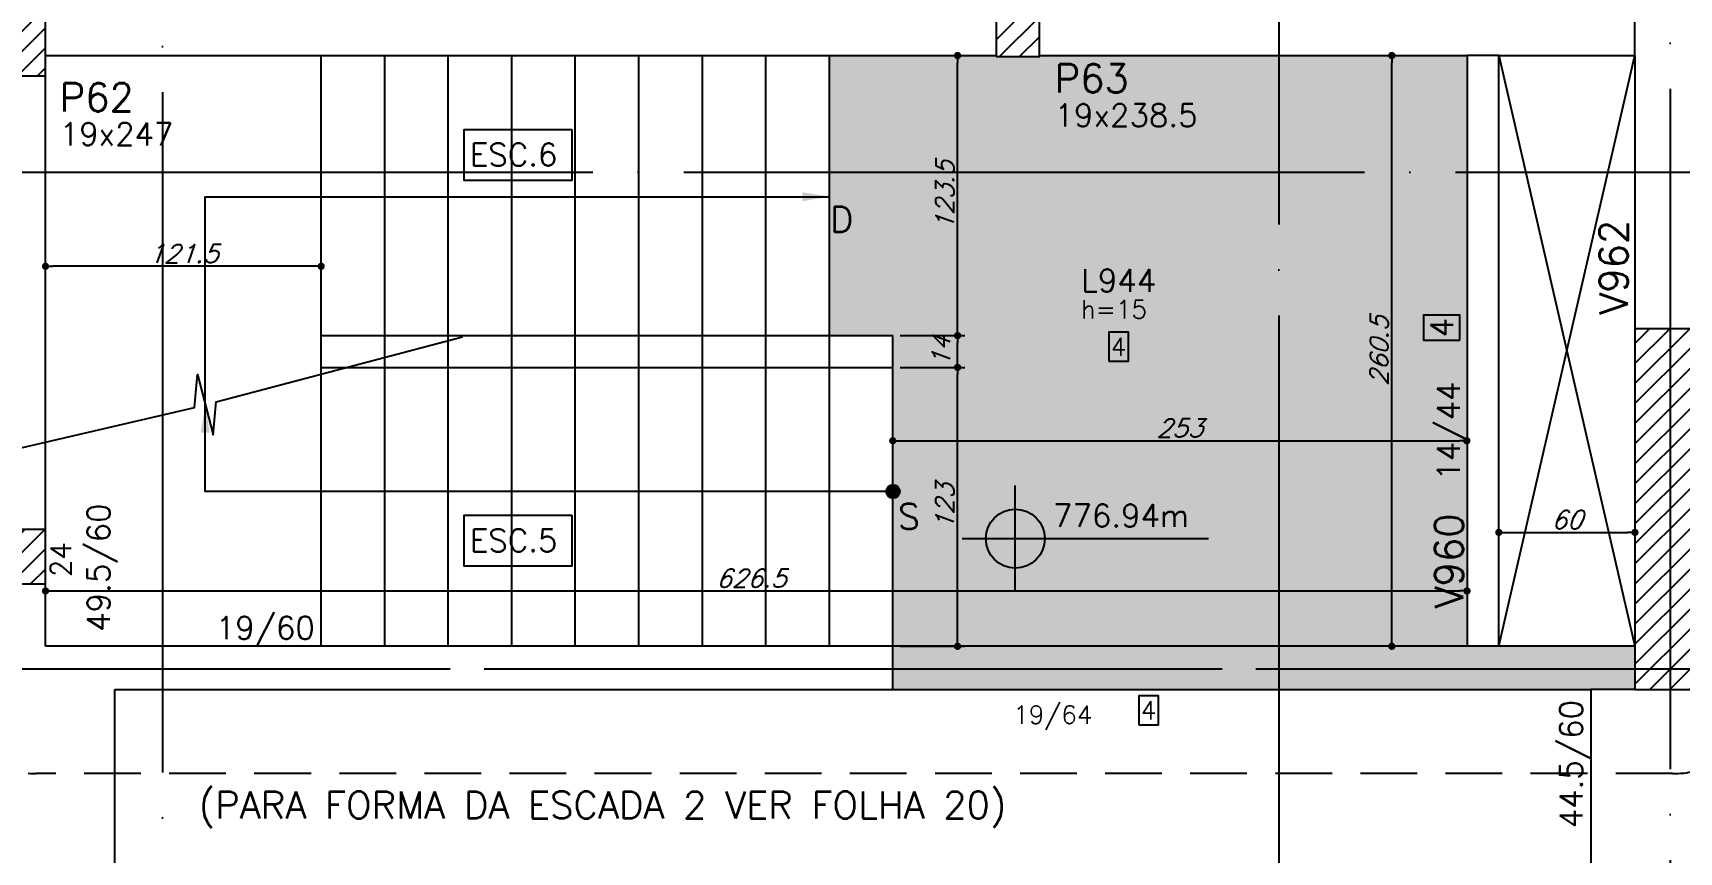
# Model space of a CAD drawing. Extents: x -4245 to 5400, y -2094 to 2406.
# Drawn here: x 1508 to 2234, y -96 to 265 of the extents above; entities that cross this region are included whole.
import ezdxf
from ezdxf.enums import TextEntityAlignment as Align

# ---------------------------------------------------------------- set-up
doc = ezdxf.new("R2010")
doc.units = 0
doc.header["$LTSCALE"] = 50
doc.header["$MEASUREMENT"] = 0
doc.linetypes.add('DASHED', pattern=[0.75, 0.5, -0.25])
doc.linetypes.add('EIXO', pattern=[6.8, 6, -0.4, 0, -0.4])
doc.layers.get('0').update_dxf_attribs({"linetype": 'CONTINUOUS'})
doc.layers.get('DEFPOINTS').update_dxf_attribs({"linetype": 'CONTINUOUS'})
for name, color, linetype in [('F-AUX', 2, 'CONTINUOUS'), ('F-AUX-RED', 1, 'CONTINUOUS'), ('F-COTAS', 106, 'CONTINUOUS'), ('F-EIXO', 12, 'EIXO'), ('F-ESCADAS', 2, 'CONTINUOUS'), ('F-LAJES-DIM', 2, 'CONTINUOUS'), ('F-LAJES-NOME', 4, 'CONTINUOUS'), ('F-LEADER', 1, 'CONTINUOUS'), ('F-NÍVEL-PLANTA', 2, 'CONTINUOUS'), ('F-PILARES-DIM', 172, 'CONTINUOUS'), ('F-PILARES-HACH', 174, 'CONTINUOUS'), ('F-PILARES-NOME', 170, 'CONTINUOUS'), ('F-PILARES-S', 170, 'CONTINUOUS'), ('F-TEXTO', 6, 'CONTINUOUS'), ('F-TEXTO ESCADA', 2, 'CONTINUOUS'), ('F-TEXTO-YELLOW', 2, 'CONTINUOUS'), ('F-VIGAS', 3, 'CONTINUOUS'), ('F-VIGAS-DIM', 2, 'CONTINUOUS'), ('F-VIGAS-NOME', 4, 'CONTINUOUS'), ('F-VÃO', 1, 'CONTINUOUS')]:
    doc.layers.add(name, color=color, linetype=linetype)
doc.layers.add('F-DESNIVEL-3', color=7, linetype='CONTINUOUS', true_color=0xd5c7ff)
doc.styles.add('5385-ARQ-PB-BAS-PLA-TER-TORRE-A-106-TXT$0$R60-75', font='simplex.shx', dxfattribs={"height": 0.1125})
doc.styles.add('CP-TEXT-INCL', font='simplex.shx', dxfattribs={"oblique": 20})
doc.styles.add('CP-TEXTO', font='simplex.shx')
doc.styles.add('MCP', font='simplex.shx')
doc.styles.add('ROMANS', font='simplex.shx')
doc.dimstyles.new('CP-COTAS-50', dxfattribs={"dimscale": 0.64, "dimtxt": 12.5, "dimasz": 5, "dimexe": 5, "dimexo": 5, "dimgap": 2.5, "dimtad": 1, "dimdec": 1, "dimdsep": 46, "dimtxsty": 'CP-TEXT-INCL', "dimblk1": 'DOT', "dimblk2": 'DOT', "dimsah": 1, "dimcen": 9, "dimclrd": 256, "dimclre": 256, "dimclrt": 256, "dimadec": 0, "dimazin": 0, "dimtfac": 1, "dimtdec": 1, "dimtmove": 2, "dimatfit": 3, "dimldrblk": 'DOT', "dimfxl": 0, "dimtolj": 1, "dimarcsym": 0})

# ---------------------------------------------------------------- blocks, each defined once
blk = doc.blocks.new('*U6')
at = {"layer": 'F-VIGAS-DIM', "color": 1}
blk.add_lwpolyline([(0, 0), (11, 0), (11, 16), (0, 16)], close=True, dxfattribs=at)
at = {"layer": 'F-VIGAS-DIM', "style": 'MCP'}
blk.add_attdef('DIM', text='', height=10, dxfattribs=at).set_placement((5.5, 8), align=Align.MIDDLE_CENTER)
blk = doc.blocks.new('_DOT')
at = {"color": 0, "linetype": 'ByBlock'}
blk.add_line((-0.5, 0), (-1, 0), dxfattribs=at)
at = {"color": 0, "linetype": 'ByBlock', "const_width": 0.5}
blk.add_lwpolyline([(-0.25, 0, 1), (0.25, 0, 1)], format="xyb", close=True, dxfattribs=at)
blk = doc.blocks.new('*D55')
at = {"layer": 'DEFPOINTS', "color": 0, "linetype": 'Continuous', "transparency": 16777216}
for p in [(2107.34, 255.5), (2107.34, 255.5), (2107.34, -5)]:
    blk.add_point(p, dxfattribs=at)
at = {"layer": 'F-COTAS', "linetype": 'Continuous', "lineweight": -2, "transparency": 16777216}
blk.add_line((2107.34, -1.8), (2107.34, 252.3), dxfattribs=at)
at = {"layer": 'F-COTAS', "linetype": 'Continuous', "lineweight": -2, "transparency": 16777216, "xscale": 3.2, "yscale": 3.2, "zscale": 3.2}
for p, rotation in [((2107.34, 255.5), 90), ((2107.34, -5), 270)]:
    blk.add_blockref('_DOT', p, dxfattribs=dict(at, rotation=rotation))
at = {"layer": 'F-COTAS', "linetype": 'Continuous', "transparency": 16777216, "insert": (2101.74, 125.25), "char_height": 8, "attachment_point": 5, "rotation": 90, "style": 'CP-TEXT-INCL'}
blk.add_mtext('\\A1;260.5', dxfattribs=at)
blk = doc.blocks.new('*D97')
at = {"layer": 'DEFPOINTS', "color": 0, "linetype": 'Continuous', "transparency": 16777216}
for p in [(2154.5, 45.23), (2214.5, 45.23), (2214.5, 45.23)]:
    blk.add_point(p, dxfattribs=at)
at = {"layer": 'F-COTAS', "linetype": 'Continuous', "lineweight": -2, "transparency": 16777216}
blk.add_line((2157.7, 45.23), (2211.3, 45.23), dxfattribs=at)
at = {"layer": 'F-COTAS', "linetype": 'Continuous', "lineweight": -2, "transparency": 16777216, "xscale": 3.2, "yscale": 3.2, "zscale": 3.2, "rotation": 180}
blk.add_blockref('_DOT', (2154.5, 45.23), dxfattribs=at)
at = {"layer": 'F-COTAS', "linetype": 'Continuous', "lineweight": -2, "transparency": 16777216, "xscale": 3.2, "yscale": 3.2, "zscale": 3.2}
blk.add_blockref('_DOT', (2214.5, 45.23), dxfattribs=at)
at = {"layer": 'F-COTAS', "linetype": 'Continuous', "transparency": 16777216, "insert": (2184.5, 50.83), "char_height": 8, "attachment_point": 5, "style": 'CP-TEXT-INCL'}
blk.add_mtext('\\A1;60', dxfattribs=at)
blk = doc.blocks.new('*U156')
at = {"layer": 'F-EIXO'}
blk.add_line((0, 0), (0, -2753.4852), dxfattribs=at)
at = {"layer": 'F-TEXTO', "style": 'ROMANS'}
blk.add_attdef('EIXO', text='', height=17.5, rotation=360, dxfattribs=at).set_placement((0, 28.2072), align=Align.MIDDLE_CENTER)
blk = doc.blocks.new('*U165')
at = {"layer": 'F-EIXO'}
blk.add_line((0, 0), (7285, 0), dxfattribs=at)
at = {"layer": 'F-TEXTO', "style": 'ROMANS'}
blk.add_attdef('EIXO', text='', height=17.5, dxfattribs=at).set_placement((-28.2072, 0), align=Align.MIDDLE_CENTER)
blk = doc.blocks.new('*U168')
at = {"layer": 'F-EIXO'}
blk.add_line((0, 0), (7285, 0), dxfattribs=at)
at = {"layer": 'F-TEXTO', "style": 'ROMANS'}
blk.add_attdef('EIXO', text='', height=17.5, dxfattribs=at).set_placement((-28.2072, 0), align=Align.MIDDLE_CENTER)
blk = doc.blocks.new('*U179')
at = {"layer": 'F-EIXO'}
blk.add_line((0, 0), (0, -2655), dxfattribs=at)
at = {"layer": 'F-TEXTO', "style": 'ROMANS'}
blk.add_attdef('EIXO', text='', height=17.5, rotation=360, dxfattribs=at).set_placement((0, 28.21), align=Align.MIDDLE_CENTER)
blk = doc.blocks.new('*U172')
at = {"layer": 'F-EIXO'}
blk.add_line((0, 0), (7197, 0), dxfattribs=at)
at = {"layer": 'F-TEXTO', "style": 'ROMANS'}
blk.add_attdef('EIXO', text='', height=17.5, dxfattribs=at).set_placement((-28.2072, 0), align=Align.MIDDLE_CENTER)
blk = doc.blocks.new('*U173')
at = {"layer": 'F-EIXO'}
blk.add_line((0, 0), (0, -2755), dxfattribs=at)
at = {"layer": 'F-TEXTO', "style": 'ROMANS'}
blk.add_attdef('EIXO', text='', height=17.5, rotation=360, dxfattribs=at).set_placement((0, 28.2072), align=Align.MIDDLE_CENTER)
blk = doc.blocks.new('*U4')
at = {"layer": 'F-LAJES-DIM', "color": 1}
blk.add_lwpolyline([(0, 0), (11, 0), (11, 16), (0, 16)], close=True, dxfattribs=at)
at = {"layer": 'F-LAJES-DIM', "style": 'MCP'}
blk.add_attdef('DIM', text='', height=10, dxfattribs=at).set_placement((5.5, 8), align=Align.MIDDLE_CENTER)
blk = doc.blocks.new('Nível - Planta')
at = {"layer": 'F-NÍVEL-PLANTA'}
h = blk.add_hatch(color=71, dxfattribs=at)
h.paths.add_polyline_path([(0, 0), (0, 0.26, 0.414214), (-0.26, 0)])
h.paths.add_polyline_path([(0.26, 0), (0, 0), (0, -0.26, 0.414214)])
for p, q in [((0, -0.469), (0, 0.469)), ((-0.469, 0), (1.704, 0))]:
    blk.add_line(p, q, dxfattribs=at)
blk.add_circle((0, 0), 0.26, dxfattribs=at)
at = {"layer": 'F-TEXTO', "color": 3, "style": 'MCP'}
blk.add_attdef('NÍVEL', (0.333, 0.102), '', height=0.2, dxfattribs=at)
blk = doc.blocks.new('A$C55DF1042')
at = {"layer": 'F-VIGAS'}
blk.add_lwpolyline([(-74, 260.5), (-74, 0)], dxfattribs=at)
blk = doc.blocks.new('*D546')
at = {"layer": 'DEFPOINTS', "color": 0, "linetype": 'Continuous', "transparency": 16777216}
for p in [(1887.4, 85.63), (2140.4, 85.63), (2140.4, 85.63)]:
    blk.add_point(p, dxfattribs=at)
at = {"layer": 'F-COTAS', "linetype": 'Continuous', "lineweight": -2, "transparency": 16777216}
blk.add_line((1890.6, 85.63), (2137.2, 85.63), dxfattribs=at)
at = {"layer": 'F-COTAS', "linetype": 'Continuous', "lineweight": -2, "transparency": 16777216, "xscale": 3.2, "yscale": 3.2, "zscale": 3.2, "rotation": 180}
blk.add_blockref('_DOT', (1887.4, 85.63), dxfattribs=at)
at = {"layer": 'F-COTAS', "linetype": 'Continuous', "lineweight": -2, "transparency": 16777216, "xscale": 3.2, "yscale": 3.2, "zscale": 3.2}
blk.add_blockref('_DOT', (2140.4, 85.63), dxfattribs=at)
at = {"layer": 'F-COTAS', "linetype": 'Continuous', "transparency": 16777216, "insert": (2013.9, 91.23), "char_height": 8, "attachment_point": 5, "style": 'CP-TEXT-INCL'}
blk.add_mtext('\\A1;253', dxfattribs=at)
blk = doc.blocks.new('A$C3C595C82')
at = {"layer": 'F-AUX'}
h = blk.add_hatch(color=1, dxfattribs=at)
edge = h.paths.add_edge_path()
edge.add_arc((-352, 87.25), 3, 0, 360)
at = {"layer": 'F-AUX', "color": 1}
blk.add_circle((-352, 87.25), 3, dxfattribs=at)
at = {"layer": 'F-AUX-RED'}
for points in [[(-392, 215.25), (-380, 217.25), (-392, 219.25)], [(-653.08, 113.15), (-655.08, 125.15), (-657.08, 113.15)]]:
    blk.add_solid(points, dxfattribs=at)
at = {"layer": 'F-ESCADAS', "linetype": 'Continuous'}
for p, q in [((-604, 156), (-604, 279.5)), ((-576, 156), (-576, 279.5)), ((-548, 156), (-548, 279.5)), ((-520, 156), (-520, 279.5)), ((-492, 156), (-492, 279.5)), ((-464, 156), (-464, 279.5)), ((-436, 156), (-436, 279.5)), ((-408, 156), (-408, 279.5)), ((-380, 156), (-380, 279.5)), ((-604, 19), (-604, 156)), ((-576, 19), (-576, 156)), ((-548, 19), (-548, 156)), ((-520, 19), (-520, 156)), ((-492, 19), (-492, 156)), ((-464, 19), (-464, 156)), ((-436, 19), (-436, 156)), ((-408, 19), (-408, 156)), ((-380, 19), (-380, 156)), ((-352, 19), (-352, 156))]:
    blk.add_line(p, q, dxfattribs=at)
for points in [[(-604, 156), (-352, 156)], [(-604, 142), (-352, 142)]]:
    blk.add_lwpolyline(points, dxfattribs=at)
at = {"layer": 'F-LEADER'}
for points in [[(-352, 87.25), (-655.08, 87.25), (-655.08, 217.25), (-380, 217.25)], [(-744.5, 104.57), (-659.91, 124.27), (-658.58, 138.83), (-651.57, 112.27), (-650.24, 126.83), (-541.7, 155.5)]]:
    blk.add_lwpolyline(points, dxfattribs=at)
at = {"layer": 'F-TEXTO ESCADA', "color": 1}
for points in [[(-493.48, 246.94), (-493.48, 224.36), (-541.05, 224.36), (-541.05, 246.94)], [(-493.48, 76.84), (-493.48, 54.26), (-541.05, 54.26), (-541.05, 76.84)]]:
    blk.add_lwpolyline(points, close=True, dxfattribs=at)
at = {"layer": 'F-TEXTO ESCADA', "style": 'ROMANS'}
for s, p in [('ESC.6', (-538.47, 230.8)), ('ESC.5', (-538.47, 60.7))]:
    blk.add_text(s, height=10, dxfattribs=at).set_placement(p)
at = {"layer": 'F-TEXTO-YELLOW', "char_height": 11.25, "width": 61.3796, "attachment_point": 9, "style": '5385-ARQ-PB-BAS-PLA-TER-TORRE-A-106-TXT$0$R60-75'}
for s, insert in [('D', (-369.54, 201.63)), ('S', (-340.13, 70.61))]:
    blk.add_mtext(s, dxfattribs=dict(at, insert=insert))
blk = doc.blocks.new('*D548')
at = {"layer": 'DEFPOINTS', "color": 0, "linetype": 'Continuous', "transparency": 16777216}
for p in [(1514, 162.55), (1514, 162.55), (1635.5, 162.55)]:
    blk.add_point(p, dxfattribs=at)
at = {"layer": 'F-COTAS', "linetype": 'Continuous', "lineweight": -2, "transparency": 16777216}
blk.add_line((1632.3, 162.55), (1517.2, 162.55), dxfattribs=at)
at = {"layer": 'F-COTAS', "linetype": 'Continuous', "lineweight": -2, "transparency": 16777216, "xscale": 3.2, "yscale": 3.2, "zscale": 3.2, "rotation": 180}
blk.add_blockref('_DOT', (1514, 162.55), dxfattribs=at)
at = {"layer": 'F-COTAS', "linetype": 'Continuous', "lineweight": -2, "transparency": 16777216, "xscale": 3.2, "yscale": 3.2, "zscale": 3.2}
blk.add_blockref('_DOT', (1635.5, 162.55), dxfattribs=at)
at = {"layer": 'F-COTAS', "linetype": 'Continuous', "transparency": 16777216, "insert": (1574.75, 168.15), "char_height": 8, "attachment_point": 5, "style": 'CP-TEXT-INCL'}
blk.add_mtext('\\A1;121.5', dxfattribs=at)
blk = doc.blocks.new('*D549')
at = {"layer": 'DEFPOINTS', "color": 0, "linetype": 'Continuous', "transparency": 16777216}
for p in [(1887.5, 118), (1915.96, 118), (1887.5, -5)]:
    blk.add_point(p, dxfattribs=at)
at = {"layer": 'F-COTAS', "linetype": 'Continuous', "lineweight": -2, "transparency": 16777216}
for p, q in [((1890.7, 118), (1919.16, 118)), ((1915.96, -1.8), (1915.96, 114.8)), ((1890.7, -5), (1919.16, -5))]:
    blk.add_line(p, q, dxfattribs=at)
at = {"layer": 'F-COTAS', "linetype": 'Continuous', "lineweight": -2, "transparency": 16777216, "xscale": 3.2, "yscale": 3.2, "zscale": 3.2}
for p, rotation in [((1915.96, 118), 90), ((1915.96, -5), 270)]:
    blk.add_blockref('_DOT', p, dxfattribs=dict(at, rotation=rotation))
at = {"layer": 'F-COTAS', "linetype": 'Continuous', "transparency": 16777216, "insert": (1910.36, 56.5), "char_height": 8, "attachment_point": 5, "rotation": 90, "style": 'CP-TEXT-INCL'}
blk.add_mtext('\\A1;123', dxfattribs=at)
blk = doc.blocks.new('*D550')
at = {"layer": 'DEFPOINTS', "color": 0, "linetype": 'Continuous', "transparency": 16777216}
for p in [(1887.5, 132), (1915.96, 132), (1887.5, 118)]:
    blk.add_point(p, dxfattribs=at)
at = {"layer": 'F-COTAS', "linetype": 'Continuous', "lineweight": -2, "transparency": 16777216}
for p, q in [((1890.7, 132), (1919.16, 132)), ((1915.96, 121.2), (1915.96, 128.8)), ((1890.7, 118), (1919.16, 118))]:
    blk.add_line(p, q, dxfattribs=at)
at = {"layer": 'F-COTAS', "linetype": 'Continuous', "lineweight": -2, "transparency": 16777216, "xscale": 3.2, "yscale": 3.2, "zscale": 3.2}
for p, rotation in [((1915.96, 132), 90), ((1915.96, 118), 270)]:
    blk.add_blockref('_DOT', p, dxfattribs=dict(at, rotation=rotation))
at = {"layer": 'F-COTAS', "linetype": 'Continuous', "transparency": 16777216, "insert": (1908.71, 125), "char_height": 8, "attachment_point": 5, "rotation": 90, "style": 'CP-TEXT-INCL'}
blk.add_mtext('\\A1;14', dxfattribs=at)
blk = doc.blocks.new('*D551')
at = {"layer": 'DEFPOINTS', "color": 0, "linetype": 'Continuous', "transparency": 16777216}
for p in [(1887.5, 255.5), (1915.96, 255.5), (1887.5, 132)]:
    blk.add_point(p, dxfattribs=at)
at = {"layer": 'F-COTAS', "linetype": 'Continuous', "lineweight": -2, "transparency": 16777216}
for p, q in [((1890.7, 255.5), (1919.16, 255.5)), ((1915.96, 135.2), (1915.96, 252.3)), ((1890.7, 132), (1919.16, 132))]:
    blk.add_line(p, q, dxfattribs=at)
at = {"layer": 'F-COTAS', "linetype": 'Continuous', "lineweight": -2, "transparency": 16777216, "xscale": 3.2, "yscale": 3.2, "zscale": 3.2}
for p, rotation in [((1915.96, 255.5), 90), ((1915.96, 132), 270)]:
    blk.add_blockref('_DOT', p, dxfattribs=dict(at, rotation=rotation))
at = {"layer": 'F-COTAS', "linetype": 'Continuous', "transparency": 16777216, "insert": (1910.36, 193.75), "char_height": 8, "attachment_point": 5, "rotation": 90, "style": 'CP-TEXT-INCL'}
blk.add_mtext('\\A1;123.5', dxfattribs=at)
blk = doc.blocks.new('*D552')
at = {"layer": 'DEFPOINTS', "color": 0, "linetype": 'Continuous', "transparency": 16777216}
for p in [(1514, 19.4), (2140.5, 19.4), (2140.5, 19.4)]:
    blk.add_point(p, dxfattribs=at)
at = {"layer": 'F-COTAS', "linetype": 'Continuous', "lineweight": -2, "transparency": 16777216}
blk.add_line((1517.2, 19.4), (2137.3, 19.4), dxfattribs=at)
at = {"layer": 'F-COTAS', "linetype": 'Continuous', "lineweight": -2, "transparency": 16777216, "xscale": 3.2, "yscale": 3.2, "zscale": 3.2, "rotation": 180}
blk.add_blockref('_DOT', (1514, 19.4), dxfattribs=at)
at = {"layer": 'F-COTAS', "linetype": 'Continuous', "lineweight": -2, "transparency": 16777216, "xscale": 3.2, "yscale": 3.2, "zscale": 3.2}
blk.add_blockref('_DOT', (2140.5, 19.4), dxfattribs=at)
at = {"layer": 'F-COTAS', "linetype": 'Continuous', "transparency": 16777216, "insert": (1825, 25), "char_height": 8, "attachment_point": 5, "style": 'CP-TEXT-INCL'}
blk.add_mtext('\\A1;626.5', dxfattribs=at)

msp = doc.modelspace()

# ---------------------------------------------------------------- hatches: boundary and pattern name
at = {"layer": 'F-DESNIVEL-3', "linetype": 'Continuous'}
h = msp.add_hatch(color=256, dxfattribs=at)
h.dxf.hatch_style = 1
h.paths.add_polyline_path([(2140.5, 255.5), (1951.9, 255.5), (1951.9, 255), (1932.9, 255), (1932.9, 255.5), (1859.4, 255.5), (1859.4, 132), (1887.4, 132), (1887.4, -5), (2140.5, -5)])
at = {"layer": 'F-PILARES-HACH', "linetype": 'Continuous'}
h = msp.add_hatch(dxfattribs=at)
h.set_pattern_fill('ANSI31', color=256, scale=50, style=0)
h.paths.add_polyline_path([(1276, 22.5), (1514, 22.5), (1514, 46.5), (1295, 46.5), (1295, 493.5), (1276, 493.5)], flags=16)
h = msp.add_hatch(dxfattribs=at)
h.set_pattern_fill('ANSI31', color=256, scale=50, style=0)
h.paths.add_polyline_path([(1495, 246.5), (1514, 246.5), (1514, 493.5), (1495, 493.5)], flags=16)
h = msp.add_hatch(dxfattribs=at)
h.set_pattern_fill('ANSI31', color=256, scale=50, style=0)
h.paths.add_polyline_path([(1933, 255), (1952, 255), (1952, 493.5), (1933, 493.5)], flags=16)
h = msp.add_hatch(dxfattribs=at)
h.set_pattern_fill('ANSI31', color=256, scale=50, style=0)
h.paths.add_polyline_path([(2214.5, -24), (2239.5, -24), (2239.5, 135), (2214.5, 135)], flags=16)

# ---------------------------------------------------------------- linework, layer by layer
at = {"layer": 'F-AUX-RED', "color": 4, "linetype": 'DASHED'}
msp.add_lwpolyline([(1509.835, 357.176), (2231.02, 357.176, -0.4142136), (2281.02, 307.176), (2281.02, -11.113, -0.4142136), (2231.02, -61.113), (1509.835, -61.113, -0.4142136), (1459.835, -11.113), (1459.835, 307.176, -0.4142136)], format="xyb", close=True, dxfattribs=at)
at = {"layer": 'F-DESNIVEL-3', "linetype": 'Continuous'}
for points in [[(1933, 255.5), (2140.5, 255.5), (1933, 255.5)], [(1933, 255.5), (2140.5, 255.5), (1952, 255.5)], [(1933, 255.5), (1952, 255.5), (1933, 255.5)], [(2147.5, -24), (2147.5, -5), (1887.5, -5)], [(2147.5, -24), (1887.5, -5), (1887.5, -24)], [(2154.5, -5), (2140.5, -5), (2154.5, -5)], [(2147.5, -24), (2214.4, -24), (2214.4, -5)], [(2147.5, -24), (2214.4, -5), (2147.5, -5)], [(2147.5, -24), (2147.5, -5), (2147.5, -24)], [(2147.5, -24), (1887.5, -24), (2147.5, -24)]]:
    msp.add_solid(points, dxfattribs=at)
at = {"layer": 'F-EIXO'}
msp.add_line((-3709.089, -15), (3550.572, -15), dxfattribs=at)
at = {"layer": 'F-PILARES-S', "linetype": 'Continuous'}
for points in [[(1276, 22.5), (1514, 22.5), (1514, 46.5), (1295, 46.5), (1295, 493.5), (1276, 493.5), (1276, 22.5)], [(1495, 246.5), (1514, 246.5), (1514, 493.5), (1495, 493.5), (1495, 246.5)], [(1933, 255), (1952, 255), (1952, 493.5), (1933, 493.5), (1933, 255)], [(2214.5, -24), (2239.5, -24), (2239.5, 135), (2214.5, 135), (2214.5, -24)]]:
    msp.add_lwpolyline(points, dxfattribs=at)
at = {"layer": 'F-VIGAS'}
for points in [[(2214.5, 255.5), (2214.5, 274.5)], [(1514, 255.5), (1723.5, 255.5)], [(1723.5, 255.5), (1933, 255.5)], [(1952, 255.5), (2140.5, 255.5)], [(2154.5, 255.5), (2140.5, 255.5)], [(2154.5, 255.5), (2214.5, 255.5)], [(2154.5, -5), (2154.5, 255.5)], [(2214.5, 255.5), (2214.5, 135)], [(1514, 46.5), (1514, 246.5)], [(1514, -5), (1514, 22.5)], [(1887.5, -5), (1514, -5)], [(2140.5, -5), (1887.4, -5)], [(2154.5, -5), (2140.5, -5)], [(2214.5, -5), (2154.5, -5)], [(1544.5, -484.5), (1544.5, -24)], [(1544.5, -24), (1887.5, -24)], [(1887.5, -24), (2147.5, -24)], [(2147.5, -24), (2195, -24)], [(2195, -24), (2195, -106.5)], [(2214.5, -24), (2195, -24)]]:
    msp.add_lwpolyline(points, dxfattribs=at)
at = {"layer": 'F-VIGAS', "linetype": 'Continuous'}
msp.add_lwpolyline([(1887.5, -24), (1887.5, -5)], dxfattribs=at)
at = {"layer": 'F-VÃO'}
for p, q in [((2154.5, -5), (2214.5, 255.5)), ((2154.5, 255.5), (2214.5, -5))]:
    msp.add_line(p, q, dxfattribs=at)

# ---------------------------------------------------------------- block references
at = {"layer": 'F-EIXO', "linetype": 'Continuous'}
for name, p in [('*U156', (1565.5, 1939.842)), ('*U173', (2230, 1941.357)), ('*U179', (2057.5, 1841.357)), ('A$C3C595C82', (2239.5, -24)), ('A$C55DF1042', (2214.5, -5)), ('*U172', (-3646.32, 204)), ('*U165', (-3734.274, -15)), ('*U168', (-3734.274, -15))]:
    msp.add_blockref(name, p, dxfattribs=at)
at = {"layer": 'F-LAJES-DIM', "linetype": 'Continuous', "xscale": 0.8, "yscale": 0.8, "zscale": 0.8}
for p in [(1982.56, 120.667), (1995.784, -39.605)]:
    msp.add_blockref('*U4', p, dxfattribs=at).add_auto_attribs({'DIM': '4'})
at = {"layer": 'F-NÍVEL-PLANTA', "linetype": 'Continuous', "xscale": 50, "yscale": 50, "zscale": 50}
msp.add_blockref('Nível - Planta', (1941.388, 42.503), dxfattribs=at).add_auto_attribs({'NÍVEL': '776.94m'})
at = {"layer": 'F-VIGAS-DIM', "linetype": 'Continuous', "rotation": 90}
msp.add_blockref('*U6', (2137.375, 130), dxfattribs=at).add_auto_attribs({'DIM': '4'})

# ---------------------------------------------------------------- texts
at = {"layer": 'F-LAJES-DIM', "linetype": 'Continuous', "style": 'MCP'}
msp.add_text('h=15', height=8, dxfattribs=at).set_placement((1970.337, 139.581))
at = {"layer": 'F-LAJES-NOME', "linetype": 'Continuous', "style": 'MCP'}
msp.add_text('L944', height=10, dxfattribs=at).set_placement((1970.549, 151.264))
at = {"layer": 'F-PILARES-DIM', "linetype": 'Continuous', "style": 'MCP'}
for s, p in [('19x238.5', (1958.739, 224.147)), ('19x247', (1520.25, 215.875))]:
    msp.add_text(s, height=10, dxfattribs=at).set_placement(p)
msp.add_text('24', height=9, rotation=90, dxfattribs=at).set_placement((1525.25, 25.5))
at = {"layer": 'F-PILARES-NOME', "linetype": 'Continuous', "style": 'MCP'}
for s, p in [('P63', (1958.739, 239.147)), ('P62', (1520.25, 230.875))]:
    msp.add_text(s, height=12.5, dxfattribs=at).set_placement(p)
at = {"layer": 'F-TEXTO', "color": 3, "insert": (1448.089, -68.984), "char_height": 12, "width": 687.52044, "attachment_point": 1, "style": 'CP-TEXTO'}
msp.add_mtext('\\pi133.47451;(PARA FORMA DA ESCADA 2 VER FOLHA 20)', dxfattribs=at)
at = {"layer": 'F-VIGAS-DIM', "linetype": 'Continuous', "style": 'MCP'}
for s, p in [('14/44', (2137.375, 68.03)), ('49.5/60', (1542.419, 1.407)), ('44.5/60', (2191.38, -85.25))]:
    msp.add_text(s, height=10, rotation=90, dxfattribs=at).set_placement(p)
for s, height, p in [('19/60', 10, (1589, -1.875)), ('19/64', 8, (1940.459, -39.192))]:
    msp.add_text(s, height=height, dxfattribs=at).set_placement(p)
at = {"layer": 'F-VIGAS-NOME', "linetype": 'Continuous', "style": 'MCP'}
for s, p in [('V962', (2211.375, 141.256)), ('V960', (2138.806, 11.789))]:
    msp.add_text(s, height=12.5, rotation=90, dxfattribs=at).set_placement(p)

# ---------------------------------------------------------------- dimensions: what is measured, and where the dimension line sits
at = {"layer": 'F-COTAS', "linetype": 'Continuous'}
for base, p1, p2, picture, middle in [((1915.96, 255.5), (1887.5, 132), (1887.5, 255.5), '*D551', (1910.36, 193.75)), ((1915.96, 118), (1887.5, -5), (1887.5, 118), '*D549', (1910.36, 56.5))]:
    dim = msp.add_linear_dim(base=base, p1=p1, p2=p2, angle=90, dimstyle='CP-COTAS-50', override={"dimfxl": 7.5}, dxfattribs=at)
    dim.commit()
    dim.dimension.update_dxf_attribs({"geometry": picture, "text_midpoint": middle})
for base, p1, p2, angle, picture, middle in [((2107.341, 255.5), (2107.341, -5), (2107.341, 255.5), 270, '*D55', (2101.741, 125.25)), ((2214.5, 45.226), (2154.5, 45.226), (2214.5, 45.226), 180, '*D97', (2184.5, 50.826))]:
    dim = msp.add_linear_dim(base=base, p1=p1, p2=p2, angle=angle, dimstyle='CP-COTAS-50', dxfattribs=at)
    dim.commit()
    dim.dimension.update_dxf_attribs({"geometry": picture, "text_midpoint": middle})
for base, p1, p2, picture, middle in [((1514, 162.552), (1635.5, 162.552), (1514, 162.552), '*D548', (1574.75, 168.152)), ((2140.4, 85.626), (1887.4, 85.626), (2140.4, 85.626), '*D546', (2013.9, 91.226))]:
    dim = msp.add_linear_dim(base=base, p1=p1, p2=p2, dimstyle='CP-COTAS-50', override={"dimfxl": 7.5}, dxfattribs=at)
    dim.commit()
    dim.dimension.update_dxf_attribs({"geometry": picture, "text_midpoint": middle})
dim = msp.add_linear_dim(base=(1915.96, 132), p1=(1887.5, 118), p2=(1887.5, 132), angle=90, dimstyle='CP-COTAS-50', override={"dimfxl": 7.5}, dxfattribs=at)
dim.commit()
dim.dimension.update_dxf_attribs({"geometry": '*D550', "text_midpoint": (1908.713, 125), "dimtype": 160})
dim = msp.add_linear_dim(base=(2140.5, 19.396), p1=(1514, 19.396), p2=(2140.5, 19.396), dimstyle='CP-COTAS-50', override={"dimfxl": 7.5}, dxfattribs=at)
dim.commit()
dim.dimension.update_dxf_attribs({"geometry": '*D552', "text_midpoint": (1824.997, 24.996), "dimtype": 160})

doc.saveas('drawing.dxf')
